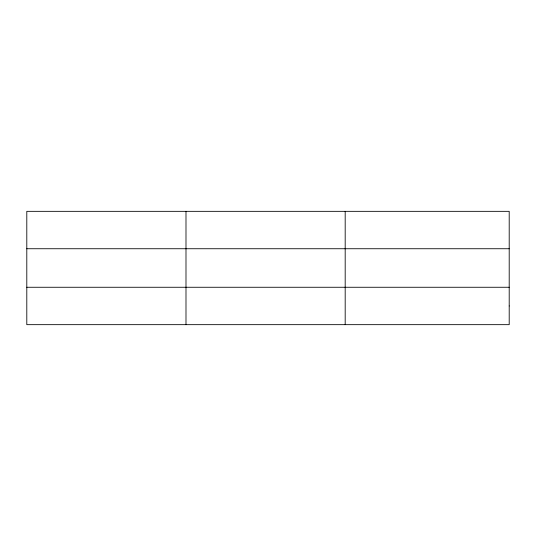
<?xml version="1.0" encoding="UTF-8"?>
<svg xmlns="http://www.w3.org/2000/svg" width="536" height="536" viewBox="0 0 536 536"><rect width="100%" height="100%" fill="white"/><g stroke="black" fill="none" stroke-linecap="round" stroke-linejoin="round"><path stroke-width="0.8" d="M185.992 324.662L185.992 211.338M345.184 324.662L345.184 211.338M26.8 248.738L509.2 248.738M26.8 287.263L509.2 287.263M509.2 305.962L509.2 324.662L26.8 324.662L26.8 211.338L509.2 211.338L509.2 305.962"/></g></svg>
